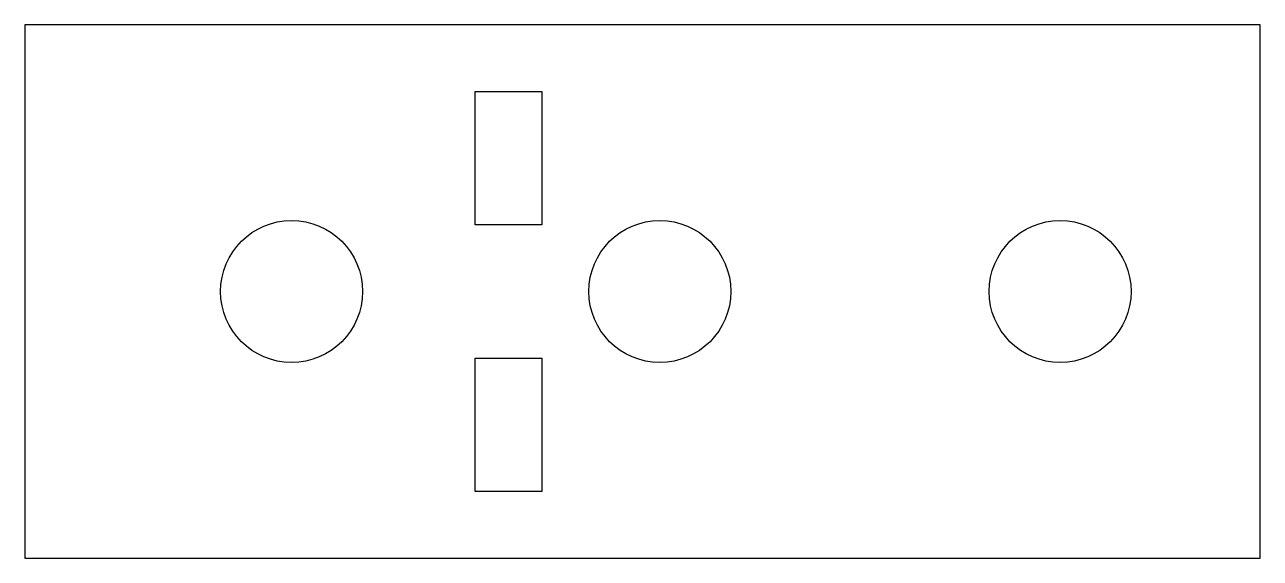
# Model space of a CAD drawing. Header units: inches. Extents: x 0 to 2.31, y -1 to 0.
import ezdxf

# ---------------------------------------------------------------- set-up
doc = ezdxf.new("R2010")
doc.units = ezdxf.units.IN
doc.header["$MEASUREMENT"] = 0

msp = doc.modelspace()

# ---------------------------------------------------------------- linework, layer by layer
for points in [[(2.3149, 0), (0, 0), (0, -1), (2.3149, -1)], [(0.844, -0.375), (0.844, -0.125), (0.969, -0.125), (0.969, -0.375)], [(0.969, -0.625), (0.969, -0.875), (0.844, -0.875), (0.844, -0.625)]]:
    msp.add_lwpolyline(points, close=True)
for centre in [(0.5, -0.5), (1.1899, -0.5), (1.9399, -0.5)]:
    msp.add_circle(centre, 0.133)

doc.saveas('drawing.dxf')
